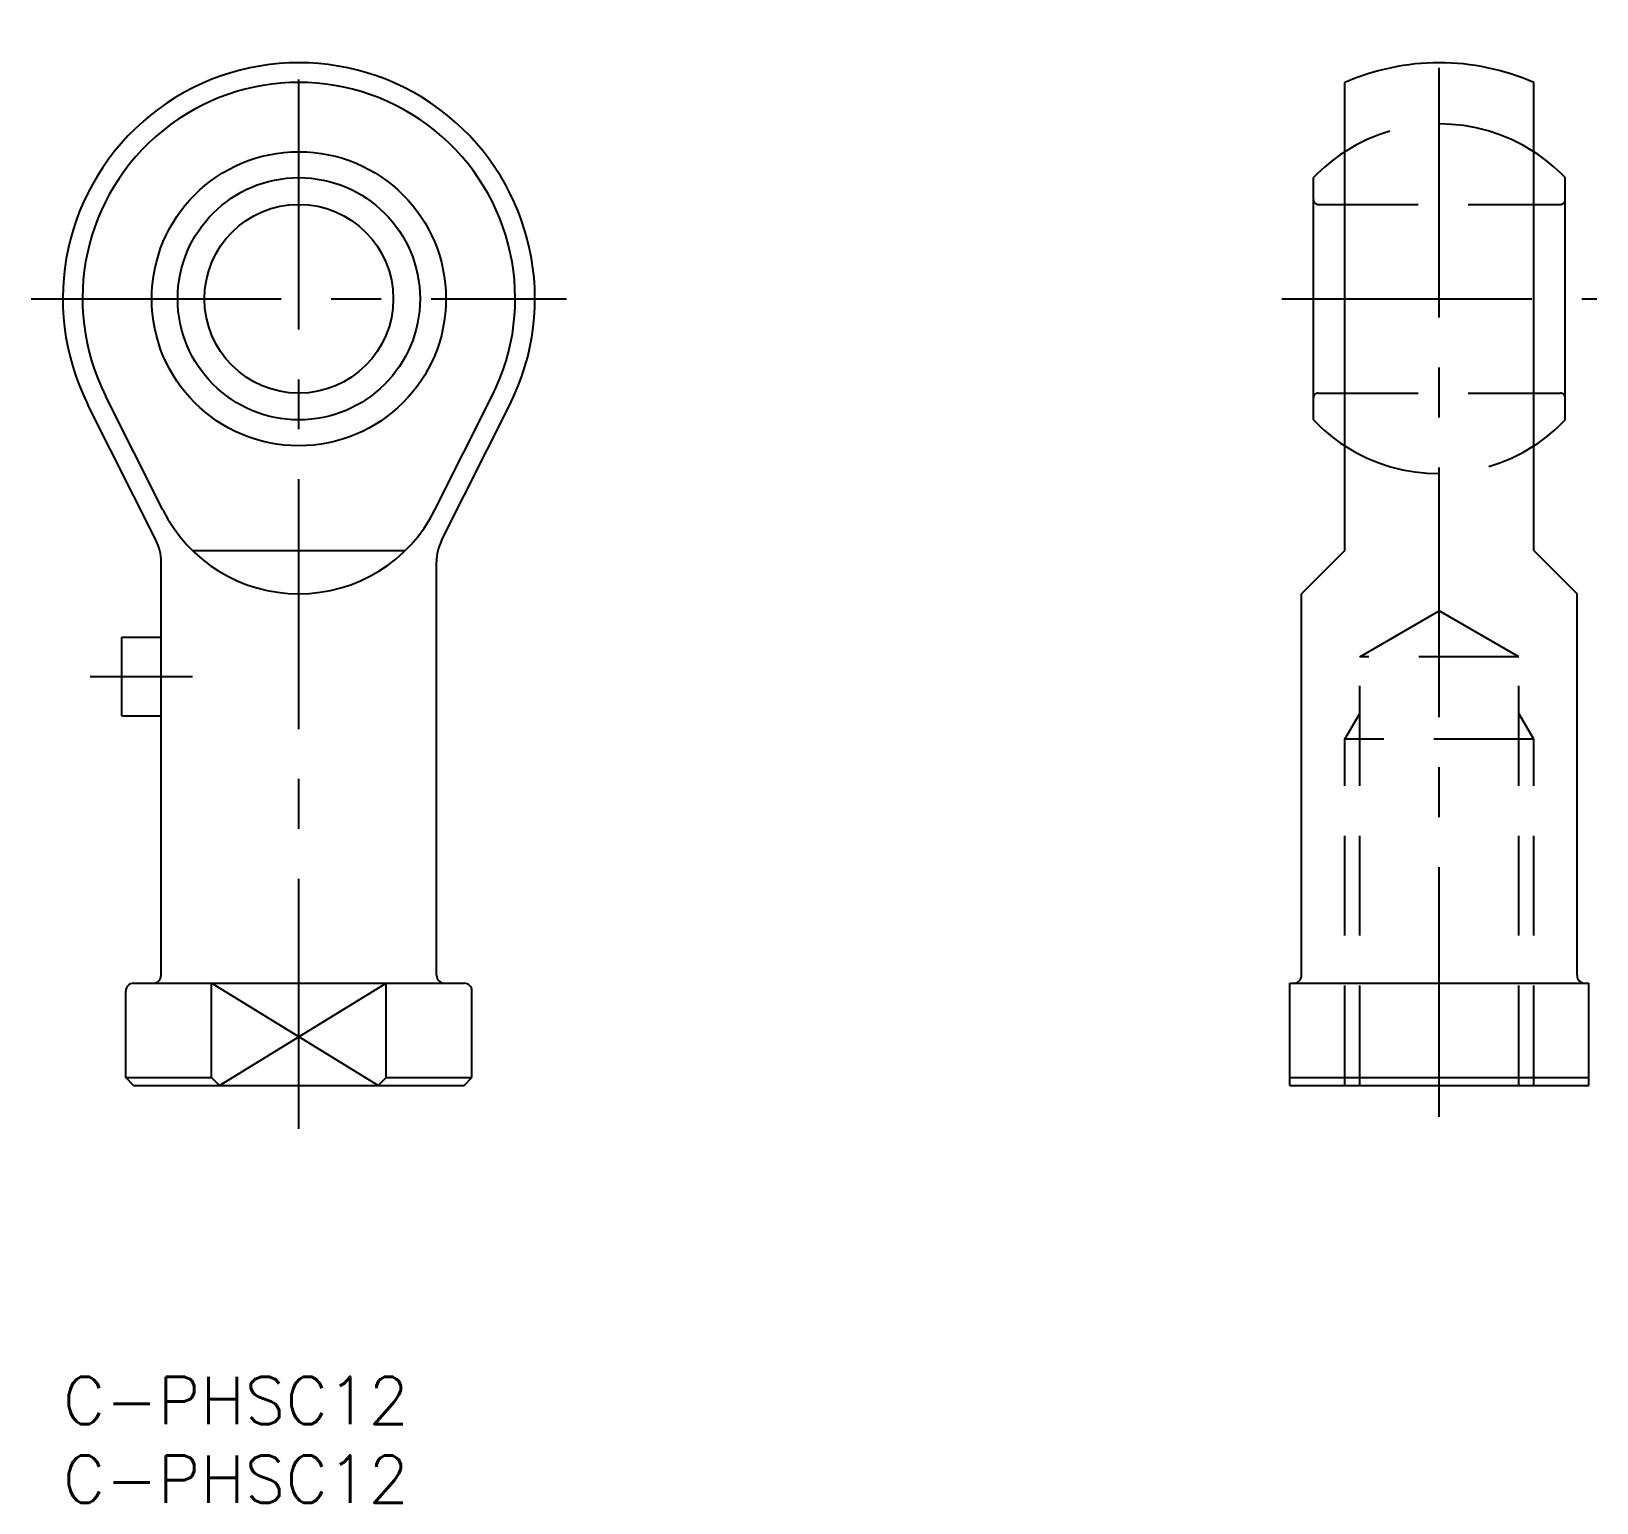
# Model space of a CAD drawing. Extents: x -2 to 97.5, y -8 to 85.5.
import ezdxf
from ezdxf.enums import TextEntityAlignment as Align

# ---------------------------------------------------------------- set-up
doc = ezdxf.new("R2010")
doc.units = 0
doc.header["$LTSCALE"] = 0.5
doc.linetypes.add('CENTER', pattern=[50.8, 31.75, -6.35, 6.35, -6.35])
doc.linetypes.add('DASHED', pattern=[19.05, 12.7, -6.35])
doc.layers.get('0').update_dxf_attribs({"linetype": 'CONTINUOUS'})
doc.layers.add('CENTER', color=1, linetype='CENTER')
doc.styles.get("Standard").update_dxf_attribs({"font": 'txt.shx', "height": 3, "bigfont": 'bigfont.shx'})

msp = doc.modelspace()

# ---------------------------------------------------------------- linework, layer by layer
at = {"color": 7, "linetype": 'CONTINUOUS'}
for p, q in [((81.467, 52.519), (81.467, 82.267)), ((93.467, 52.519), (93.467, 82.267)), ((79.467, 60.819), (79.467, 76.219)), ((95.467, 60.819), (95.467, 76.219)), ((5.931, 53.154), (1.595, 61.787)), ((6.354, 55.102), (2.715, 62.349)), ((23.646, 55.102), (27.285, 62.349)), ((24.069, 53.154), (28.405, 61.787)), ((6.25, 25.519), (6.25, 51.808)), ((8.244, 52.519), (21.756, 52.519)), ((23.75, 25.519), (23.75, 51.808)), ((81.467, 52.519), (78.717, 49.769)), ((93.467, 52.519), (96.217, 49.769)), ((78.717, 25.519), (78.717, 49.769)), ((96.217, 25.519), (96.217, 49.769)), ((3.75, 42.019), (3.75, 47.019)), ((3.75, 47.019), (6.25, 47.019)), ((3.75, 42.019), (6.25, 42.019)), ((4.5, 25.019), (25.5, 25.019)), ((9.455, 19.019), (9.455, 25.019)), ((20.545, 19.019), (20.545, 25.019)), ((77.967, 18.519), (77.967, 25.019)), ((77.967, 25.019), (96.967, 25.019)), ((96.967, 18.519), (96.967, 25.019)), ((4, 19.019), (4, 24.519)), ((26, 19.019), (26, 24.519)), ((4.5, 18.519), (4, 19.019)), ((4, 19.019), (9.455, 19.019)), ((9.955, 18.519), (9.455, 19.019)), ((20.045, 18.519), (20.545, 19.019)), ((20.545, 19.019), (26, 19.019)), ((25.5, 18.519), (26, 19.019)), ((77.967, 19.019), (96.967, 19.019)), ((4.5, 18.519), (25.5, 18.519)), ((77.967, 18.519), (96.967, 18.519))]:
    msp.add_line(p, q, dxfattribs=at)
at = {"color": 3, "linetype": 'DASHED'}
for p, q in [((79.767, 74.519), (95.167, 74.519)), ((79.767, 62.519), (95.167, 62.519)), ((82.414, 45.769), (87.467, 48.686)), ((92.52, 45.769), (87.467, 48.686)), ((92.52, 45.769), (82.414, 45.769)), ((82.414, 18.519), (82.414, 45.769)), ((92.52, 18.519), (92.52, 45.769)), ((81.467, 40.519), (82.414, 42.159)), ((93.467, 40.519), (92.52, 42.159)), ((93.467, 40.519), (81.467, 40.519)), ((81.467, 18.519), (81.467, 40.519)), ((93.467, 18.519), (93.467, 40.519))]:
    msp.add_line(p, q, dxfattribs=at)
at = {"color": 3, "linetype": 'CONTINUOUS'}
for p, q in [((20.045, 18.519), (9.455, 25.019)), ((9.955, 18.519), (20.545, 25.019))]:
    msp.add_line(p, q, dxfattribs=at)
at = {"color": 7, "linetype": 'CONTINUOUS'}
for radius in [9.348, 7.7, 6]:
    msp.add_circle((15, 68.519), radius, dxfattribs=at)
for centre, radius, start, end in [((15, 68.519), 15, 333.33373, 206.66627), ((87.467, 68.519), 15, 66.42182, 113.57818), ((15, 68.519), 13.748, 333.33373, 206.66627), ((87.467, 68.548), 11.084, 122.77513, 136.20256), ((87.467, 68.548), 11.084, 43.79744, 57.22487), ((87.467, 68.49), 11.084, 223.79744, 237.22487), ((87.467, 68.49), 11.084, 302.77513, 316.20256), ((15, 59.444), 9.675, 206.66627, 333.33373), ((3.25, 51.808), 3, 0, 26.66627), ((26.75, 51.808), 3, 153.33373, 180), ((4.5, 24.519), 0.5, 90, 180), ((5.75, 25.519), 0.5, 270, 0), ((24.25, 25.519), 0.5, 180, 270), ((25.5, 24.519), 0.5, 0, 90), ((78.217, 25.519), 0.5, 270, 0), ((96.717, 25.519), 0.5, 180, 270)]:
    msp.add_arc(centre, radius, start, end, dxfattribs=at)
at = {"color": 3, "linetype": 'DASHED'}
for centre, radius, start, end in [((87.467, 68.548), 11.084, 57.22487, 122.77513), ((79.767, 74.819), 0.3, 180, 270), ((95.167, 74.819), 0.3, 270, 0), ((79.767, 62.219), 0.3, 90, 180), ((95.167, 62.219), 0.3, 0, 90), ((87.467, 68.49), 11.084, 237.22487, 302.77513)]:
    msp.add_arc(centre, radius, start, end, dxfattribs=at)
at = {"layer": 'CENTER', "color": 1, "linetype": 'CENTER'}
for p, q in [((15, 15.772), (15, 85.519)), ((87.467, 16.519), (87.467, 85.519)), ((-2, 68.519), (32, 68.519)), ((77.467, 68.519), (97.467, 68.519)), ((1.75, 44.519), (8.25, 44.519))]:
    msp.add_line(p, q, dxfattribs=at)

# ---------------------------------------------------------------- texts
at = {"color": 7, "linetype": 'CONTINUOUS'}
for p in [(0, 0), (0, -5)]:
    msp.add_text('C-PHSC12', height=3, dxfattribs=at).set_placement(p, align=Align.TOP_LEFT)

doc.saveas('drawing.dxf')
